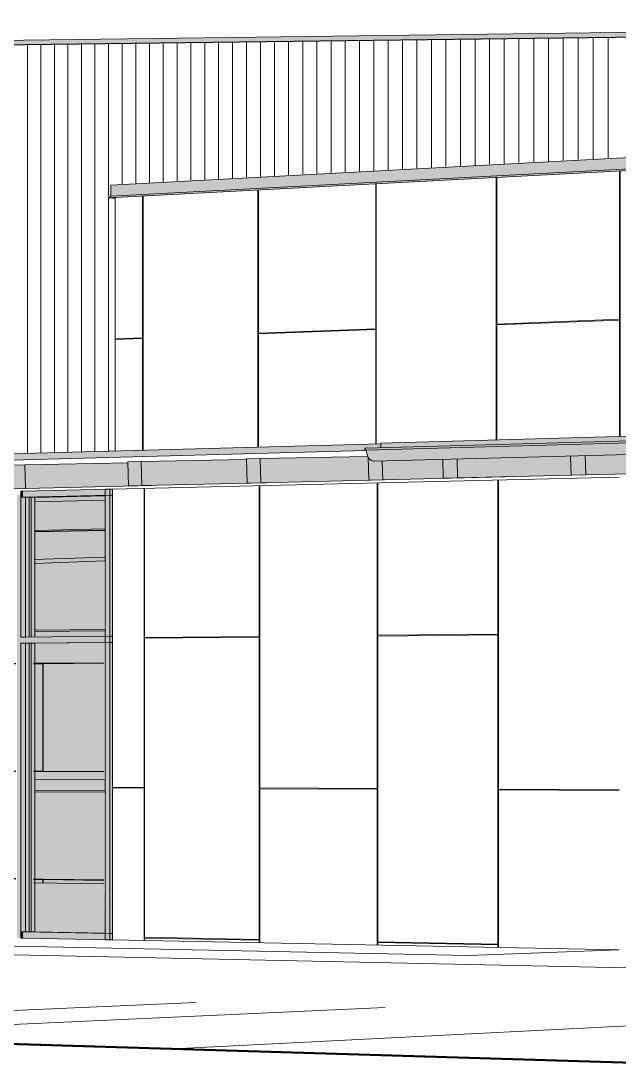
# Model space of a CAD drawing. Header units: inches. Extents: x -2804 to 58974, y -36095 to 66.
# Drawn here: x 58959.5668 to 58959.6593, y 65.9493 to 66.1105 of the extents above; entities that cross this region are included whole.
import ezdxf

# ---------------------------------------------------------------- set-up
doc = ezdxf.new("R2010")
doc.units = ezdxf.units.IN
doc.header["$MEASUREMENT"] = 0
doc.linetypes.add('Hidden', pattern=[0.28125, 0.1875, -0.09375])
for name, color, linetype, lineweight in [('A-GLAZ-CURT', 52, 'Continuous', 9), ('A-GLAZ-CWMG', 51, 'Continuous', 9), ('A-PROP-SBCK', 71, 'Hidden', 50), ('A-ROOF', 132, 'Continuous', 13), ('A-ROOF-OTLN', 132, 'Continuous', 9), ('A-WALL', 113, 'Continuous', 13), ('A-WALL-PATT', 111, 'Continuous', 13), ('Conc', 7, 'Continuous', 9), ('EOP-PR', 4, 'Continuous', 9), ('L-SITE-WALL', 31, 'Continuous', 13), ('PAINT', 190, 'Continuous', 9), ('S-BEAM', 12, 'Continuous', 9)]:
    doc.layers.add(name, color=color, linetype=linetype, lineweight=lineweight)

# ---------------------------------------------------------------- blocks, each defined once
blk = doc.blocks.new('FP_60-Looking North East Copy 1')
at = {"layer": 'A-WALL-PATT', "lineweight": 9}
for p, q in [((31213.67981, 66.01531), (31213.67981, 66.03863)), ((31213.67991, 65.99186), (31213.67991, 66.03863)), ((31213.69805, 65.99177), (31213.69805, 66.03907)), ((31213.69814, 66.01548), (31213.69814, 66.03907)), ((31213.7167, 66.01566), (31213.7167, 66.03951)), ((31213.71679, 65.99167), (31213.71679, 66.03952)), ((31213.66199, 65.99195), (31213.66199, 66.0382)), ((31213.66208, 66.01514), (31213.66208, 66.0382)), ((31213.67981, 66.01531), (31213.66208, 66.01514)), ((31213.67981, 66.01518), (31213.66208, 66.01502)), ((31213.66208, 65.96876), (31213.66208, 66.01502)), ((31213.67981, 65.96842), (31213.67981, 66.01518)), ((31213.7167, 66.01566), (31213.69814, 66.01548)), ((31213.7167, 66.01553), (31213.69814, 66.01536)), ((31213.69814, 65.96806), (31213.69814, 66.01536)), ((31213.7167, 65.96769), (31213.7167, 66.01553)), ((31213.66199, 65.99195), (31213.65711, 65.99198)), ((31213.65711, 65.99186), (31213.66199, 65.99183)), ((31213.66199, 65.96865), (31213.66199, 65.99183)), ((31213.69805, 65.99177), (31213.67991, 65.99186)), ((31213.67991, 65.99174), (31213.69805, 65.99165)), ((31213.67991, 65.96829), (31213.67991, 65.99174)), ((31213.69805, 65.96794), (31213.69805, 65.99165)), ((31213.73548, 65.99158), (31213.71679, 65.99167)), ((31213.71679, 65.99155), (31213.73548, 65.99145)), ((31213.71679, 65.96757), (31213.71679, 65.99155)), ((31213.66199, 65.96829), (31213.66199, 65.96865)), ((31213.66208, 65.96876), (31213.67981, 65.96842)), ((31213.66208, 65.96864), (31213.67981, 65.9683)), ((31213.66208, 65.96828), (31213.66208, 65.96864)), ((31213.67981, 65.96793), (31213.67981, 65.9683)), ((31213.67991, 65.96793), (31213.67991, 65.96829)), ((31213.69805, 65.96757), (31213.69805, 65.96794)), ((31213.69814, 65.96806), (31213.7167, 65.96769)), ((31213.7167, 65.96757), (31213.69814, 65.96793)), ((31213.69814, 65.96757), (31213.69814, 65.96793)), ((31213.7167, 65.9672), (31213.7167, 65.96757)), ((31213.71679, 65.96719), (31213.71679, 65.96757))]:
    blk.add_line(p, q, dxfattribs=at)
blk = doc.blocks.new('FP_73-Looking North East Copy 1')
at = {"layer": 'A-WALL-PATT', "lineweight": 9}
for p, q in [((31213.838, 66.0489), (31213.838, 66.09266)), ((31213.83811, 66.06833), (31213.83811, 66.09266)), ((31213.79555, 66.04791), (31213.79555, 66.09043)), ((31213.79566, 66.06669), (31213.79566, 66.09044)), ((31213.81652, 66.06749), (31213.81652, 66.09153)), ((31213.81663, 66.04849), (31213.81663, 66.09154)), ((31213.77508, 66.06589), (31213.77508, 66.08936)), ((31213.77518, 66.04734), (31213.77518, 66.08937)), ((31213.73555, 66.06437), (31213.73555, 66.08729)), ((31213.73565, 66.04625), (31213.73565, 66.0873)), ((31213.75508, 66.04678), (31213.75508, 66.08832)), ((31213.75519, 66.06512), (31213.75519, 66.08832)), ((31213.69782, 66.06291), (31213.69782, 66.08532)), ((31213.69792, 66.04511), (31213.69792, 66.08532)), ((31213.71647, 66.04571), (31213.71647, 66.08629)), ((31213.71657, 66.06363), (31213.71657, 66.0863)), ((31213.67959, 66.0446), (31213.67959, 66.08436)), ((31213.67968, 66.06221), (31213.67968, 66.08437)), ((31213.66176, 66.06152), (31213.66176, 66.08343)), ((31213.66185, 66.04411), (31213.66185, 66.08343)), ((31213.81652, 66.06749), (31213.79566, 66.06669)), ((31213.84479, 66.06859), (31213.83811, 66.06833)), ((31213.83811, 66.06819), (31213.84479, 66.06845)), ((31213.83811, 66.0489), (31213.83811, 66.06819)), ((31213.77508, 66.06589), (31213.75519, 66.06512)), ((31213.79566, 66.06656), (31213.81652, 66.06736)), ((31213.79566, 66.04791), (31213.79566, 66.06656)), ((31213.81652, 66.04849), (31213.81652, 66.06736)), ((31213.73555, 66.06437), (31213.71657, 66.06363)), ((31213.71657, 66.06351), (31213.73555, 66.06424)), ((31213.73555, 66.04624), (31213.73555, 66.06424)), ((31213.75519, 66.065), (31213.77508, 66.06576)), ((31213.75519, 66.04679), (31213.75519, 66.065)), ((31213.77508, 66.04734), (31213.77508, 66.06576)), ((31213.69782, 66.06291), (31213.67968, 66.06221)), ((31213.67968, 66.06209), (31213.69782, 66.06279)), ((31213.69782, 66.04511), (31213.69782, 66.06279)), ((31213.71657, 66.04572), (31213.71657, 66.06351)), ((31213.66176, 66.06152), (31213.65753, 66.06135)), ((31213.65753, 66.06123), (31213.66176, 66.0614)), ((31213.66176, 66.04411), (31213.66176, 66.0614)), ((31213.67968, 66.04461), (31213.67968, 66.06209))]:
    blk.add_line(p, q, dxfattribs=at)
blk = doc.blocks.new('FP_80-Looking North East Copy 1')
at = {"layer": 'A-WALL-PATT', "lineweight": 9}
for p, q in [((31213.63385, 66.02624), (31213.63385, 66.01618)), ((31213.63392, 66.01618), (31213.63392, 66.02624)), ((31213.60949, 66.02539), (31213.60949, 66.01593)), ((31213.60955, 66.01593), (31213.60955, 66.02539)), ((31213.63385, 66.01425), (31213.63385, 66.01107)), ((31213.63392, 66.01107), (31213.63392, 66.01425)), ((31213.60949, 66.01403), (31213.60949, 66.0109)), ((31213.60955, 66.0109), (31213.60955, 66.01403)), ((31213.63385, 66.01107), (31213.60955, 66.0109)), ((31213.64215, 66.01104), (31213.62164, 66.0109)), ((31213.64215, 66.01113), (31213.63392, 66.01107)), ((31213.64639, 66.01116), (31213.64491, 66.01115)), ((31213.64632, 66.01107), (31213.64491, 66.01106)), ((31213.64632, 65.99446), (31213.64632, 66.01107)), ((31213.6558, 66.01123), (31213.64639, 66.01116)), ((31213.6558, 66.01114), (31213.64639, 66.01107)), ((31213.64639, 66.01107), (31213.64639, 65.99446)), ((31213.74958, 66.01189), (31213.74618, 66.01187)), ((31213.74958, 66.0118), (31213.74618, 66.01177)), ((31213.75381, 66.01192), (31213.75175, 66.0119)), ((31213.75374, 66.01183), (31213.75175, 66.01181)), ((31213.75374, 65.99409), (31213.75374, 66.01183)), ((31213.76445, 66.01199), (31213.75381, 66.01192)), ((31213.76445, 66.0119), (31213.75381, 66.01183)), ((31213.75381, 66.01183), (31213.75381, 65.99409)), ((31213.77512, 66.01207), (31213.77018, 66.01204)), ((31213.77512, 66.01198), (31213.77018, 66.01194)), ((31213.7796, 66.0121), (31213.7781, 66.01209)), ((31213.7796, 66.01201), (31213.7781, 66.012)), ((31213.7856, 66.01214), (31213.78178, 66.01212)), ((31213.78292, 66.01203), (31213.78178, 66.01202)), ((31213.78292, 66.01203), (31213.78292, 65.99398)), ((31213.7856, 66.01205), (31213.78299, 66.01203)), ((31213.78299, 66.01203), (31213.78299, 65.99398)), ((31213.79502, 66.01221), (31213.78989, 66.01217)), ((31213.79502, 66.01212), (31213.78989, 66.01208)), ((31213.62158, 66.0109), (31213.60943, 66.01081)), ((31213.60949, 66.0109), (31213.60943, 66.0109)), ((31213.62158, 66.0109), (31213.62158, 65.99455)), ((31213.62164, 66.0109), (31213.62164, 65.99455)), ((31213.62158, 65.99455), (31213.60943, 65.99459)), ((31213.60949, 65.99451), (31213.60943, 65.99451)), ((31213.60949, 65.99451), (31213.60949, 65.99332)), ((31213.60955, 65.99332), (31213.60955, 65.99451)), ((31213.63385, 65.99442), (31213.60955, 65.99451)), ((31213.64215, 65.99448), (31213.62164, 65.99455)), ((31213.63385, 65.99442), (31213.63385, 65.99321)), ((31213.63392, 65.99321), (31213.63392, 65.99442)), ((31213.64215, 65.99439), (31213.63392, 65.99442)), ((31213.64632, 65.99446), (31213.64491, 65.99447)), ((31213.64639, 65.99438), (31213.64491, 65.99438)), ((31213.6558, 65.99443), (31213.64639, 65.99446)), ((31213.6558, 65.99434), (31213.64639, 65.99438)), ((31213.74958, 65.9941), (31213.74618, 65.99411)), ((31213.74958, 65.99401), (31213.74618, 65.99402)), ((31213.75374, 65.99409), (31213.75175, 65.99409)), ((31213.75381, 65.99399), (31213.75175, 65.994)), ((31213.76445, 65.99405), (31213.75381, 65.99409)), ((31213.76445, 65.99396), (31213.75381, 65.99399)), ((31213.77512, 65.99401), (31213.77018, 65.99403)), ((31213.77512, 65.99392), (31213.77018, 65.99394)), ((31213.7796, 65.994), (31213.7781, 65.994)), ((31213.7796, 65.9939), (31213.7781, 65.99391)), ((31213.78292, 65.99398), (31213.78178, 65.99399)), ((31213.7856, 65.99388), (31213.78178, 65.99389)), ((31213.7856, 65.99397), (31213.78299, 65.99398)), ((31213.79502, 65.99394), (31213.78989, 65.99396)), ((31213.79502, 65.99385), (31213.78989, 65.99387)), ((31213.60949, 65.99144), (31213.60949, 65.97829)), ((31213.60955, 65.97829), (31213.60955, 65.99144)), ((31213.63385, 65.99131), (31213.63385, 65.97794)), ((31213.63392, 65.97794), (31213.63392, 65.99131)), ((31213.60949, 65.97829), (31213.60943, 65.97829)), ((31213.62158, 65.97803), (31213.60943, 65.9782)), ((31213.63385, 65.97794), (31213.60955, 65.97829)), ((31213.62158, 65.97803), (31213.62158, 65.97752)), ((31213.62164, 65.97803), (31213.62164, 65.97752)), ((31213.64215, 65.97774), (31213.62164, 65.97803)), ((31213.64215, 65.97783), (31213.63392, 65.97794)), ((31213.64639, 65.97777), (31213.64491, 65.97779)), ((31213.64632, 65.97768), (31213.64491, 65.9777)), ((31213.64632, 65.97716), (31213.64632, 65.97768)), ((31213.6558, 65.97764), (31213.64639, 65.97777)), ((31213.64639, 65.97716), (31213.64639, 65.97768)), ((31213.6558, 65.97755), (31213.64639, 65.97768)), ((31213.74958, 65.97631), (31213.74618, 65.97636)), ((31213.74958, 65.97622), (31213.74618, 65.97627)), ((31213.75381, 65.97625), (31213.75175, 65.97628)), ((31213.75374, 65.97616), (31213.75175, 65.97619)), ((31213.75374, 65.97561), (31213.75374, 65.97616)), ((31213.76445, 65.9761), (31213.75381, 65.97625)), ((31213.75381, 65.97561), (31213.75381, 65.97616)), ((31213.76445, 65.97601), (31213.75381, 65.97616)), ((31213.77512, 65.97595), (31213.77018, 65.97602)), ((31213.77512, 65.97586), (31213.77018, 65.97593)), ((31213.7796, 65.97589), (31213.7781, 65.97591)), ((31213.7796, 65.9758), (31213.7781, 65.97582)), ((31213.7856, 65.97581), (31213.78178, 65.97586)), ((31213.78292, 65.97575), (31213.78178, 65.97577)), ((31213.78292, 65.97575), (31213.78292, 65.97519)), ((31213.7856, 65.97571), (31213.78299, 65.97575)), ((31213.78299, 65.97575), (31213.78299, 65.97518)), ((31213.79502, 65.97567), (31213.78989, 65.97575)), ((31213.79502, 65.97558), (31213.78989, 65.97565))]:
    blk.add_line(p, q, dxfattribs=at)
blk = doc.blocks.new('FP_94-Looking North East Copy 1')
at = {"layer": 'A-WALL-PATT', "lineweight": 9}
for p, q in [((31213.71318, 66.08823), (31213.71318, 66.10771)), ((31213.71544, 66.08835), (31213.71544, 66.10774)), ((31213.71771, 66.08848), (31213.71771, 66.10777)), ((31213.71998, 66.0886), (31213.71998, 66.1078)), ((31213.72226, 66.08872), (31213.72226, 66.10782)), ((31213.72455, 66.08884), (31213.72455, 66.10785)), ((31213.72684, 66.08897), (31213.72684, 66.10788)), ((31213.72914, 66.08909), (31213.72914, 66.10791)), ((31213.73144, 66.08921), (31213.73144, 66.10794)), ((31213.73375, 66.08934), (31213.73375, 66.10797)), ((31213.64398, 66.04368), (31213.64398, 66.10685)), ((31213.64605, 66.04374), (31213.64605, 66.10688)), ((31213.64813, 66.0438), (31213.64813, 66.1069)), ((31213.65022, 66.04385), (31213.65022, 66.10693)), ((31213.65231, 66.04391), (31213.65231, 66.10696)), ((31213.65441, 66.04397), (31213.65441, 66.10698)), ((31213.65651, 66.0834), (31213.65651, 66.10701)), ((31213.65861, 66.0853), (31213.65861, 66.10703)), ((31213.66073, 66.08542), (31213.66073, 66.10706)), ((31213.66285, 66.08553), (31213.66285, 66.10709)), ((31213.66497, 66.08565), (31213.66497, 66.10711)), ((31213.6671, 66.08576), (31213.6671, 66.10714)), ((31213.66924, 66.08587), (31213.66924, 66.10717)), ((31213.67138, 66.08599), (31213.67138, 66.10719)), ((31213.67352, 66.0861), (31213.67352, 66.10722)), ((31213.67568, 66.08622), (31213.67568, 66.10725)), ((31213.67784, 66.08634), (31213.67784, 66.10727)), ((31213.68, 66.08645), (31213.68, 66.1073)), ((31213.68217, 66.08657), (31213.68217, 66.10733)), ((31213.68435, 66.08669), (31213.68435, 66.10735)), ((31213.68653, 66.0868), (31213.68653, 66.10738)), ((31213.68872, 66.08692), (31213.68872, 66.10741)), ((31213.69091, 66.08704), (31213.69091, 66.10743)), ((31213.69311, 66.08716), (31213.69311, 66.10746)), ((31213.69532, 66.08727), (31213.69532, 66.10749)), ((31213.69753, 66.08739), (31213.69753, 66.10752)), ((31213.69975, 66.08751), (31213.69975, 66.10754)), ((31213.70197, 66.08763), (31213.70197, 66.10757)), ((31213.7042, 66.08775), (31213.7042, 66.1076)), ((31213.70644, 66.08787), (31213.70644, 66.10763)), ((31213.70868, 66.08799), (31213.70868, 66.10766)), ((31213.71093, 66.08811), (31213.71093, 66.10768)), ((31213.65651, 66.04403), (31213.65651, 66.08325))]:
    blk.add_line(p, q, dxfattribs=at)

msp = doc.modelspace()

# ---------------------------------------------------------------- hatches: boundary and pattern name
at = {"layer": 'A-GLAZ-CURT', "lineweight": 5, "transparency": 33554458}
for points in [[(58959.56808, 66.01522), (58959.56895, 66.01522), (58959.56895, 66.03678), (58959.57983, 66.03704), (58959.57983, 66.03709), (58959.56808, 66.03682), (58959.56808, 66.01532)], [(58959.56877, 66.0163), (58959.57966, 66.01641), (58959.57966, 66.02701), (58959.56877, 66.02663), (58959.56877, 66.01687)], [(58959.57983, 65.96937), (58959.57983, 65.96941), (58959.56895, 65.96962), (58959.56895, 66.01424), (58959.56808, 66.01425), (58959.56808, 65.9696), (58959.56992, 65.96956)], [(58959.57983, 65.9912), (58959.57982, 65.99313), (58959.56895, 65.99314), (58959.56895, 65.99126), (58959.57866, 65.9912)], [(58959.57981, 65.96941), (58959.57966, 65.97703), (58959.56877, 65.97718), (58959.56893, 65.96962), (58959.57087, 65.96958)]]:
    msp.add_hatch(color=256, dxfattribs=at).paths.add_polyline_path(points, flags=0)
h = msp.add_hatch(color=256, dxfattribs=at)
h.paths.add_polyline_path([(58959.56895, 66.01522), (58959.57983, 66.01534), (58959.57983, 66.01639), (58959.56895, 66.01627), (58959.56895, 66.01532)], flags=0)
h.paths.add_polyline_path([(58959.56888, 66.0266), (58959.57975, 66.02699), (58959.57983, 66.03704), (58959.56895, 66.03678), (58959.56888, 66.02719)], flags=0)
h = msp.add_hatch(color=256, dxfattribs=at)
h.paths.add_polyline_path([(58959.57966, 65.97703), (58959.57966, 65.99118), (58959.56877, 65.99125), (58959.56877, 65.97718), (58959.56973, 65.97717)], flags=0)
h.paths.add_polyline_path([(58959.57966, 65.99312), (58959.57966, 66.01436), (58959.56877, 66.01425), (58959.56877, 65.99316), (58959.57849, 65.99312)], flags=0)
at = {"layer": 'A-GLAZ-CWMG', "lineweight": 5}
for points in [[(58959.5668, 65.96866), (58959.5668, 66.01425), (58959.56716, 66.01426), (58959.56716, 66.0152), (58959.5668, 66.01521), (58959.5668, 66.03726), (58959.56619, 66.03725), (58959.56619, 65.96868), (58959.56659, 65.96867)], [(58959.5668, 66.03682), (58959.56716, 66.03684), (58959.56716, 66.03778), (58959.5668, 66.03777), (58959.5668, 66.03684)], [(58959.5668, 66.0152), (58959.56752, 66.01521), (58959.56752, 66.03684), (58959.5668, 66.0368), (58959.5668, 66.0158)], [(58959.56716, 66.03683), (58959.58055, 66.03714), (58959.58055, 66.0381), (58959.56716, 66.03777), (58959.56716, 66.03727)], [(58959.56752, 66.01521), (58959.56808, 66.01522), (58959.56808, 66.03682), (58959.56752, 66.03682), (58959.56752, 66.01534)], [(58959.57983, 66.01485), (58959.58055, 66.01486), (58959.58055, 66.03714), (58959.57983, 66.0371), (58959.57983, 66.01486)], [(58959.58097, 66.01485), (58959.58097, 66.0376), (58959.58102, 66.0376), (58959.58102, 66.03808), (58959.58055, 66.0381), (58959.58055, 66.01486)], [(58959.56752, 65.96958), (58959.56752, 66.01426), (58959.5668, 66.01425), (58959.5668, 65.96959), (58959.5672, 65.96959)], [(58959.56716, 66.01426), (58959.57983, 66.01437), (58959.57983, 66.01533), (58959.56716, 66.0152), (58959.56716, 66.01426)], [(58959.56752, 65.96959), (58959.56808, 65.9696), (58959.56808, 66.01425), (58959.56752, 66.01426), (58959.56752, 65.97368)], [(58959.58055, 65.96837), (58959.58055, 66.01486), (58959.57983, 66.01485), (58959.57983, 65.96838)], [(58959.58055, 65.96837), (58959.58097, 65.96838), (58959.58097, 66.01485), (58959.58055, 66.01486), (58959.58055, 65.96888)], [(58959.56716, 65.96864), (58959.56716, 65.96959), (58959.5668, 65.96958), (58959.5668, 65.96864)], [(58959.57983, 65.96838), (58959.57983, 65.96934), (58959.56716, 65.96958), (58959.56716, 65.96864), (58959.56992, 65.96858)]]:
    msp.add_hatch(color=256, dxfattribs=at).paths.add_polyline_path(points, flags=0)
at = {"layer": 'A-ROOF', "lineweight": 5}
for points in [[(58959.43975, 66.10528), (58959.7986, 66.10974), (58959.7986, 66.11053), (58959.43975, 66.10591)], [(58959.62249, 66.04451), (58959.74507, 66.04785), (58959.7451, 66.04783), (58959.74516, 66.0478), (58959.74519, 66.04771), (58959.74523, 66.0475), (58959.74732, 66.04756), (58959.74732, 66.04867), (58959.62249, 66.04521), (58959.62249, 66.04456)], [(58959.16444, 66.03171), (58959.62021, 66.04404), (58959.62018, 66.04414), (58959.62007, 66.04416), (58959.62002, 66.04423), (58959.62002, 66.04436), (58959.62008, 66.04444), (58959.62016, 66.04445), (58959.62248, 66.04451), (58959.62246, 66.04512), (58959.16444, 66.03244)]]:
    msp.add_hatch(color=256, dxfattribs=at).paths.add_polyline_path(points, flags=0)
at = {"layer": 'A-ROOF-OTLN', "lineweight": 5}
h = msp.add_hatch(color=256, dxfattribs=at)
h.paths.add_polyline_path([(58959.62013, 66.04413), (58959.74507, 66.04754), (58959.74503, 66.04762), (58959.74503, 66.04778), (58959.74507, 66.04784), (58959.74512, 66.04786), (58959.62007, 66.04443), (58959.62002, 66.04434), (58959.62004, 66.04421), (58959.6201, 66.04414), (58959.62013, 66.04413)], flags=0)
h.paths.add_polyline_path([(58959.62013, 66.04416), (58959.62021, 66.04417), (58959.62014, 66.04416)], flags=0)
msp.add_hatch(color=256, dxfattribs=at).paths.add_polyline_path([(58959.62134, 66.04242), (58959.74626, 66.04568), (58959.74598, 66.04576), (58959.74572, 66.04597), (58959.74547, 66.04636), (58959.74533, 66.0467), (58959.74522, 66.04726), (58959.74517, 66.04769), (58959.74502, 66.04766), (58959.74507, 66.04754), (58959.74504, 66.04753), (58959.62021, 66.04413), (58959.62024, 66.04381), (58959.62039, 66.0433), (58959.62058, 66.04294), (58959.62081, 66.04267), (58959.62105, 66.0425)], flags=0)
at = {"layer": 'A-WALL', "lineweight": 5}
for points in [[(58959.5807, 66.08341), (58959.76836, 66.09327), (58959.76836, 66.09514), (58959.5807, 66.08506), (58959.5807, 66.08399)], [(58959.58036, 66.08317), (58959.76822, 66.09302), (58959.76836, 66.09327), (58959.58068, 66.0834), (58959.58039, 66.08319)], [(58959.58138, 66.08307), (58959.58138, 66.0832), (58959.58039, 66.08315), (58959.58074, 66.08312)], [(58959.58074, 66.0834), (58959.58074, 66.08341), (58959.5807, 66.08341)]]:
    msp.add_hatch(color=256, dxfattribs=at).paths.add_polyline_path(points, flags=0)
at = {"layer": 'S-BEAM', "lineweight": 5}
for points in [[(58959.63435, 66.03982), (58959.65189, 66.04025), (58959.65179, 66.04322), (58959.63428, 66.04276), (58959.63433, 66.04081)], [(58959.65418, 66.0403), (58959.67214, 66.04074), (58959.67205, 66.04375), (58959.6541, 66.04328), (58959.65417, 66.04081)], [(58959.56752, 66.03819), (58959.58343, 66.03858), (58959.58333, 66.04218), (58959.56742, 66.04187), (58959.56752, 66.03843)], [(58959.58552, 66.03863), (58959.60179, 66.03903), (58959.60169, 66.04266), (58959.58541, 66.04235), (58959.58546, 66.04082)], [(58959.60393, 66.03907), (58959.62059, 66.03948), (58959.62048, 66.04306), (58959.62044, 66.04316), (58959.60383, 66.04284), (58959.60388, 66.04082)], [(58959.62277, 66.03953), (58959.63211, 66.03977), (58959.63201, 66.04271), (58959.62269, 66.04246), (58959.62273, 66.04082)]]:
    msp.add_hatch(color=256, dxfattribs=at).paths.add_polyline_path(points, flags=0)
at = {"layer": 'S-BEAM'}
for points in [[(58959.6519, 66.04025), (58959.65418, 66.0403), (58959.65408, 66.04328), (58959.65182, 66.04321), (58959.65188, 66.04081)], [(58959.5655, 66.03814), (58959.56752, 66.03819), (58959.56742, 66.04187), (58959.56539, 66.04182), (58959.56549, 66.03843)], [(58959.58344, 66.03858), (58959.58552, 66.03863), (58959.58541, 66.04235), (58959.58334, 66.04229), (58959.58338, 66.04082)], [(58959.60181, 66.03902), (58959.60393, 66.03907), (58959.60383, 66.04284), (58959.60171, 66.04278), (58959.60176, 66.04082)], [(58959.6206, 66.03948), (58959.62277, 66.03953), (58959.62267, 66.04246), (58959.62134, 66.04243), (58959.62104, 66.0425), (58959.62076, 66.0427), (58959.6205, 66.04299), (58959.62056, 66.04082)], [(58959.63213, 66.03977), (58959.63435, 66.03982), (58959.63425, 66.04276), (58959.63205, 66.04269), (58959.6321, 66.04081)]]:
    msp.add_hatch(color=256, dxfattribs=at).paths.add_polyline_path(points, flags=0)

# ---------------------------------------------------------------- linework, layer by layer
at = {"layer": 'A-GLAZ-CURT'}
for p, q in [((58959.57983, 66.03709), (58959.56808, 66.03682)), ((58959.56808, 66.03682), (58959.56808, 66.01522)), ((58959.56808, 66.03682), (58959.56839, 66.0368)), ((58959.56839, 66.0368), (58959.57983, 66.03707)), ((58959.56839, 66.01522), (58959.56839, 66.0368)), ((58959.57983, 66.01436), (58959.56808, 66.01425)), ((58959.56808, 66.01425), (58959.56808, 65.9696)), ((58959.56808, 66.01425), (58959.56839, 66.01425)), ((58959.56839, 66.01425), (58959.57983, 66.01435)), ((58959.56839, 65.96961), (58959.56839, 66.01425)), ((58959.56808, 65.9696), (58959.56839, 65.96961)), ((58959.56808, 65.9696), (58959.57983, 65.96937)), ((58959.57983, 65.96939), (58959.56839, 65.96961))]:
    msp.add_line(p, q, dxfattribs=at)
at = {"layer": 'A-GLAZ-CWMG'}
for p, q in [((58959.56716, 66.03778), (58959.5668, 66.03777)), ((58959.5668, 66.03682), (58959.5668, 66.03777)), ((58959.5668, 66.03682), (58959.56752, 66.03684)), ((58959.56716, 66.03683), (58959.5668, 66.03682)), ((58959.5668, 66.03682), (58959.5668, 66.0152)), ((58959.58055, 66.0381), (58959.56716, 66.03778)), ((58959.58055, 66.03714), (58959.56716, 66.03683)), ((58959.56752, 66.03684), (58959.56807, 66.03682)), ((58959.56752, 66.03684), (58959.56752, 66.01521)), ((58959.56808, 66.03682), (58959.56895, 66.03678)), ((58959.57983, 66.03704), (58959.56895, 66.03678)), ((58959.56895, 66.03678), (58959.56895, 66.01522)), ((58959.57983, 66.03808), (58959.58055, 66.0381)), ((58959.57983, 66.01485), (58959.57983, 66.03808)), ((58959.58055, 66.0381), (58959.58097, 66.03808)), ((58959.58055, 66.01486), (58959.58055, 66.0381)), ((58959.58097, 66.03808), (58959.58055, 66.0381)), ((58959.58055, 66.0381), (58959.58055, 66.03714)), ((58959.58055, 66.03714), (58959.58097, 66.03713)), ((58959.56752, 66.01521), (58959.5668, 66.0152)), ((58959.5668, 66.0152), (58959.56716, 66.0152)), ((58959.5668, 66.01425), (58959.56752, 66.01426)), ((58959.5668, 66.01425), (58959.5668, 65.96959)), ((58959.58055, 66.01534), (58959.56716, 66.01521)), ((58959.58055, 66.01438), (58959.56716, 66.01426)), ((58959.56752, 66.01426), (58959.56808, 66.01425)), ((58959.56752, 66.01426), (58959.56752, 65.96958)), ((58959.56808, 66.01425), (58959.56895, 66.01424)), ((58959.57983, 66.01434), (58959.56895, 66.01424)), ((58959.56895, 66.01424), (58959.56895, 65.96962)), ((58959.57983, 66.01437), (58959.57983, 66.01485)), ((58959.57983, 65.96838), (58959.57983, 66.01434)), ((58959.58097, 66.01533), (58959.58055, 66.01534)), ((58959.58055, 66.01534), (58959.58055, 66.01438)), ((58959.58055, 66.01438), (58959.58055, 66.01486)), ((58959.58055, 66.01438), (58959.58097, 66.01437)), ((58959.58055, 65.96837), (58959.58055, 66.01435)), ((58959.5668, 65.96864), (58959.5668, 65.96959)), ((58959.5668, 65.96959), (58959.56716, 65.96959)), ((58959.56752, 65.96958), (58959.5668, 65.96959)), ((58959.56716, 65.96959), (58959.58055, 65.96933)), ((58959.56808, 65.9696), (58959.56752, 65.96958)), ((58959.56895, 65.96962), (58959.56808, 65.9696)), ((58959.56895, 65.96962), (58959.57983, 65.96941)), ((58959.58097, 65.96934), (58959.58055, 65.96933)), ((58959.58055, 65.96933), (58959.58055, 65.96837)), ((58959.5668, 65.96864), (58959.56716, 65.96864)), ((58959.56716, 65.96864), (58959.58055, 65.96837)), ((58959.58055, 65.96837), (58959.57983, 65.96838)), ((58959.58097, 65.96838), (58959.58055, 65.96837)), ((58959.58055, 65.96837), (58959.58097, 65.96838))]:
    msp.add_line(p, q, dxfattribs=at)
at = {"layer": 'A-PROP-SBCK', "linetype": 'Continuous'}
msp.add_line((58959.912, 65.94172), (58959.15051, 65.96484), dxfattribs=at)
at = {"layer": 'A-ROOF'}
for p, q in [((58959.43975, 66.10591), (58959.7986, 66.11053)), ((58959.7986, 66.10974), (58959.43975, 66.10528)), ((58959.62249, 66.04521), (58959.74732, 66.04867)), ((58959.16444, 66.03244), (58959.62248, 66.04512)), ((58959.62249, 66.04451), (58959.62249, 66.04521)), ((58959.62021, 66.04404), (58959.16444, 66.03171))]:
    msp.add_line(p, q, dxfattribs=at)
at = {"layer": 'A-ROOF-OTLN'}
for p, q in [((58959.62011, 66.04445), (58959.74511, 66.04786)), ((58959.74512, 66.04752), (58959.62012, 66.04413)), ((58959.7463, 66.04568), (58959.6214, 66.04242))]:
    msp.add_line(p, q, dxfattribs=at)
for points in [[(58959.62013, 66.04413, 0), (58959.62011, 66.04413, 0), (58959.62008, 66.04414, 0), (58959.62006, 66.04416, 0), (58959.62004, 66.04419, 0), (58959.62003, 66.04422, 0), (58959.62002, 66.04426, 0), (58959.62002, 66.0443, 0), (58959.62002, 66.04434, 0), (58959.62004, 66.04438, 0), (58959.62005, 66.04441, 0), (58959.62007, 66.04443, 0), (58959.6201, 66.04444, 0), (58959.62012, 66.04445, 0)], [(58959.6214, 66.04242, 0), (58959.62134, 66.04242, 0), (58959.62105, 66.0425, 0), (58959.62077, 66.04269, 0), (58959.62053, 66.04299, 0), (58959.62035, 66.04337, 0), (58959.62024, 66.04381, 0), (58959.6202, 66.04413, 0)]]:
    msp.add_polyline3d(points, dxfattribs=at)
at = {"layer": 'A-WALL'}
for p, q in [((58959.76836, 66.09514), (58959.5807, 66.08509)), ((58959.5807, 66.08341), (58959.76836, 66.09327)), ((58959.76822, 66.09302), (58959.58036, 66.08317)), ((58959.76823, 66.09299), (58959.58039, 66.08315)), ((58959.5807, 66.08341), (58959.5807, 66.08509)), ((58959.58036, 66.08317), (58959.5807, 66.08341)), ((58959.58039, 66.08315), (58959.58036, 66.08317)), ((58959.58138, 66.08307), (58959.58039, 66.08315))]:
    msp.add_line(p, q, dxfattribs=at)
at = {"layer": 'Conc'}
for p, q in [((58959.14964, 65.97504), (58959.81509, 65.96068)), ((58959.35993, 65.97166), (58959.6361, 65.96594)), ((58959.6361, 65.96594), (58959.65933, 65.96681)), ((58959.59149, 65.95157), (58959.1505, 65.96493))]:
    msp.add_line(p, q, dxfattribs=at)
at = {"layer": 'EOP-PR'}
msp.add_line((58959.66885, 65.95548), (58959.59149, 65.95157), dxfattribs=at)
at = {"layer": 'L-SITE-WALL'}
for p, q in [((58959.77672, 66.10945), (58959.50021, 66.10601)), ((58959.58138, 66.0832), (58959.58138, 66.04399)), ((58959.65933, 66.03996), (58959.58097, 66.03808)), ((58959.58097, 66.03808), (58959.58097, 65.96838)), ((58959.56877, 65.97718), (58959.57966, 65.97703))]:
    msp.add_line(p, q, dxfattribs=at)
at = {"layer": 'L-SITE-WALL', "color": 250}
msp.add_line((58959.65933, 65.96682), (58959.58091, 65.96838), dxfattribs=at)
at = {"layer": 'PAINT'}
for p, q in [((58959.5939, 65.95865), (58959.49667, 65.95444)), ((58959.62315, 65.9579), (58959.527, 65.95352))]:
    msp.add_line(p, q, dxfattribs=at)
at = {"layer": 'S-BEAM'}
for p, q in [((58959.65182, 66.04321), (58959.6519, 66.04025)), ((58959.65418, 66.0403), (58959.6541, 66.04328)), ((58959.56742, 66.04187), (58959.56539, 66.04182)), ((58959.56742, 66.04187), (58959.58333, 66.04218)), ((58959.56752, 66.03819), (58959.56742, 66.04187)), ((58959.58541, 66.04235), (58959.58334, 66.04229)), ((58959.58334, 66.04229), (58959.58344, 66.03858)), ((58959.58541, 66.04235), (58959.60169, 66.04266)), ((58959.58552, 66.03863), (58959.58541, 66.04235)), ((58959.60383, 66.04284), (58959.60171, 66.04278)), ((58959.60171, 66.04278), (58959.60181, 66.03902)), ((58959.60383, 66.04284), (58959.62044, 66.04316)), ((58959.60393, 66.03907), (58959.60383, 66.04284)), ((58959.6205, 66.04304), (58959.6206, 66.03948)), ((58959.62277, 66.03953), (58959.62269, 66.04246)), ((58959.63205, 66.0427), (58959.63213, 66.03977)), ((58959.63435, 66.03982), (58959.63428, 66.04276)), ((58959.66083, 66.04043), (58959.63435, 66.03982)), ((58959.6519, 66.04025), (58959.65418, 66.0403)), ((58959.68039, 66.04091), (58959.65418, 66.0403)), ((58959.58695, 66.03864), (58959.56752, 66.03819)), ((58959.58344, 66.03858), (58959.58552, 66.03863)), ((58959.6048, 66.03908), (58959.58552, 66.03863)), ((58959.60181, 66.03902), (58959.60393, 66.03907)), ((58959.62305, 66.03952), (58959.60393, 66.03907)), ((58959.6206, 66.03948), (58959.62277, 66.03953)), ((58959.64173, 66.03997), (58959.62277, 66.03953)), ((58959.63213, 66.03977), (58959.63435, 66.03982)), ((58959.56949, 66.03822), (58959.54993, 66.03776)), ((58959.5655, 66.03814), (58959.56752, 66.03819)), ((58959.57982, 66.03638), (58959.56895, 66.03613)), ((58959.56895, 66.03171), (58959.57982, 66.03193)), ((58959.56894, 66.03148), (58959.57982, 66.0317)), ((58959.56895, 66.03155), (58959.57982, 66.03176)), ((58959.56888, 66.02719), (58959.57975, 66.02756)), ((58959.56888, 66.0266), (58959.57975, 66.02699)), ((58959.56895, 66.01627), (58959.57983, 66.01639)), ((58959.57983, 66.01616), (58959.56895, 66.01605)), ((58959.56895, 65.99317), (58959.57982, 65.99313)), ((58959.56895, 65.99148), (58959.57983, 65.99142)), ((58959.56895, 65.99126), (58959.57983, 65.9912))]:
    msp.add_line(p, q, dxfattribs=at)

# ---------------------------------------------------------------- block references
at = {"layer": 'L-SITE-WALL', "lineweight": 9}
for name in ['FP_94-Looking North East Copy 1', 'FP_73-Looking North East Copy 1', 'FP_60-Looking North East Copy 1', 'FP_80-Looking North East Copy 1']:
    msp.add_blockref(name, (27745.92386, 0), dxfattribs=at)

doc.saveas('drawing.dxf')
